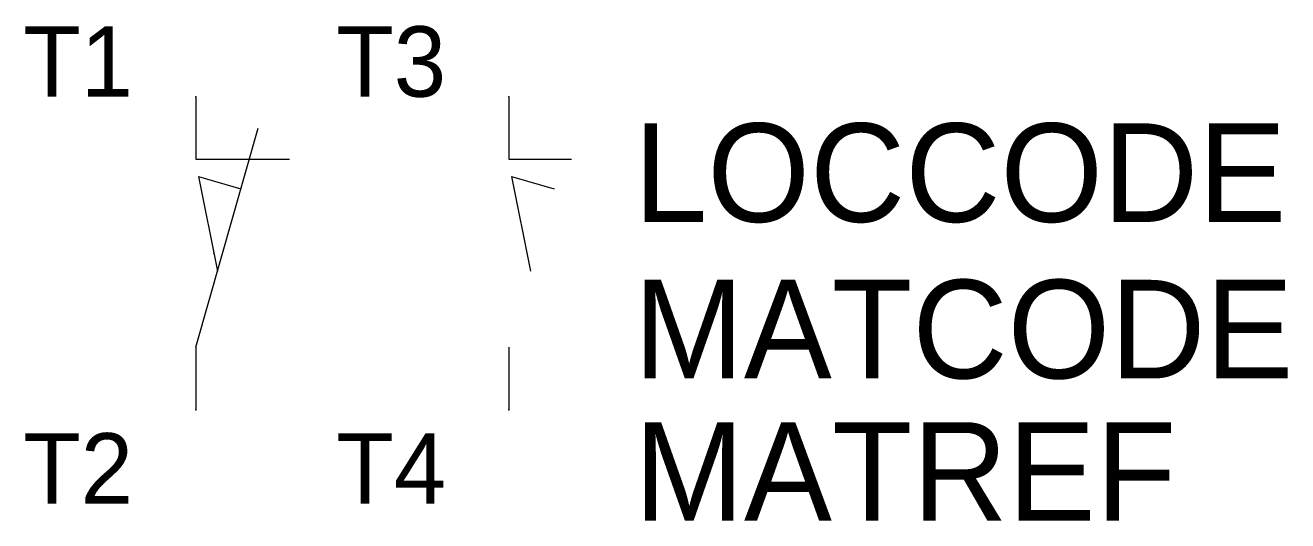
# Model space of a CAD drawing. Extents: x -5.4 to 34.9, y -8.5 to 7.3.
import ezdxf
from ezdxf.enums import TextEntityAlignment as Align

# ---------------------------------------------------------------- set-up
doc = ezdxf.new("R2010")
doc.units = 0
doc.layers.get('0').update_dxf_attribs({"linetype": 'CONTINUOUS'})
for name, color, linetype in [('A', 7, 'CONTINUOUS'), ('C', 6, 'CONTINUOUS'), ('T2', 7, 'CONTINUOUS')]:
    doc.layers.add(name, color=color, linetype=linetype)

msp = doc.modelspace()

# ---------------------------------------------------------------- linework, layer by layer
at = {"color": 0, "linetype": 'CONTINUOUS'}
for p, q in [((0, 5), (0, 3)), ((10, 5), (10, 3)), ((0, -3), (2, 4)), ((0, 3), (2, 3)), ((2, 3), (3, 3)), ((10, 3), (12, 3)), ((0.085, 2.45), (1.446, 2.061)), ((0.085, 2.45), (0.694, -0.571)), ((10.085, 2.45), (11.446, 2.061)), ((10.085, 2.45), (10.694, -0.571)), ((0, -3), (0, -5)), ((10, -3), (10, -5))]:
    msp.add_line(p, q, dxfattribs=at)
at = {"layer": 'A', "color": 0, "linetype": 'CONTINUOUS'}
msp.add_point((0.579, 0), dxfattribs=at)
at = {"layer": 'C', "color": 0, "linetype": 'CONTINUOUS'}
for p in [(0, 5), (0, -5)]:
    msp.add_point(p, dxfattribs=at)
at = {"layer": 'C', "color": 0}
for p in [(10, 5), (10, -5)]:
    msp.add_point(p, dxfattribs=at)

# ---------------------------------------------------------------- texts
at = {"color": 0, "linetype": 'CONTINUOUS'}
for tag, p in [('LOCCODE', (14, 1)), ('MATCODE', (14, -4)), ('MATREF', (14.004, -8.548))]:
    msp.add_attdef(tag, p, '', height=3.15, dxfattribs=at)
at = {"layer": 'T2', "color": 0, "linetype": 'CONTINUOUS'}
for tag, p in [('T3', (8, 5)), ('T1', (-2, 5)), ('T2', (-2, -8)), ('T4', (8, -8))]:
    msp.add_attdef(tag, text='', height=2.25, dxfattribs=at).set_placement(p, align=Align.RIGHT)

doc.saveas('drawing.dxf')
